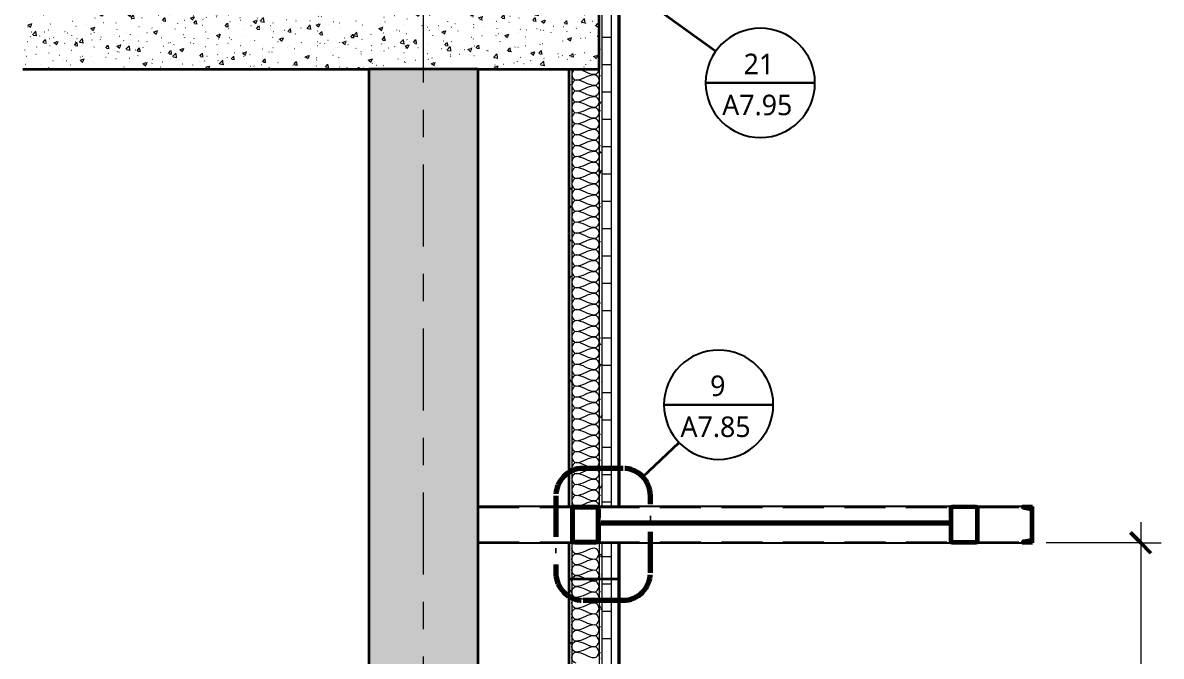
# Model space of a CAD drawing. Header units: inches. Extents: x 6 to 8416, y -388 to 6104.
# Drawn here: x 300.6 to 550.4, y 5204.1 to 5343.2 of the extents above; entities that cross this region are included whole.
import ezdxf

# ---------------------------------------------------------------- set-up
doc = ezdxf.new("R2010")
doc.units = ezdxf.units.IN
doc.header["$MEASUREMENT"] = 0
for name, pattern in [('Center 3_8_', [36, 18, -6, 6, -6]), ('Dash Dot 3_16_', [15, 9, -3, 0, -3]), ('Hidden 3_16_', [13.5, 9, -4.5])]:
    doc.linetypes.add(name, pattern=pattern)
for name, color, linetype, lineweight in [('A-ANNO-DIMS', 211, 'Continuous', 13), ('A-ANNO-DIMS-48', 211, 'Continuous', 13), ('A-ANNO-NOTE', 131, 'Continuous', 18), ('A-ANNO-SYMB', 150, 'Continuous', 13), ('A-DETL', 90, 'Continuous', 13), ('A-DETL-GENF', 92, 'Continuous', 13), ('A-DETL-GENF-HDLN', 1, 'Hidden 3_16_', 13), ('A-WALL', 113, 'Continuous', 25), ('A-WALL-PATT', 111, 'Continuous', 35), ('S-GRID', 1, 'Continuous', 13)]:
    doc.layers.add(name, color=color, linetype=linetype, lineweight=lineweight)
doc.styles.add('Open Sans_3', font='OpenSans-Regular.ttf', dxfattribs={"height": 4.5})
doc.styles.add('Open Sans_5', font='OpenSans-Regular.ttf', dxfattribs={"width": 0.88, "height": 4.5})
doc.dimstyles.new('Linear_-_3_32_', dxfattribs={"dimscale": 12, "dimtxt": 4.83561, "dimasz": 0.375, "dimexe": 0.375, "dimexo": 0.25, "dimgap": 0.125, "dimtad": 1, "dimdec": 8, "dimrnd": 0.003906, "dimzin": 3, "dimdsep": 46, "dimlunit": 4, "dimtxsty": 'Open Sans_5', "dimblk1": 'OBLIQUE', "dimblk2": 'OBLIQUE', "dimsah": 1, "dimcen": 0.09, "dimdle": 0.375, "dimadec": 3, "dimazin": 2, "dimtfac": 1, "dimtdec": 4, "dimtix": 1, "dimtmove": 0, "dimatfit": 3, "dimfxl": 1, "dimtvp": 1, "dimtfill": 1, "dimfrac": 2, "dimtolj": 1, "dimtzin": 0, "dimarcsym": 2})
pattern_1 = [(0, (441.926, 3018), (7.68, 1.92), [0.6336, -5.126, 0.6336, -5.126, -30.72]), (0, (441.926, 3018), (7.68, 1.92), [-11.52, 0.6336, -10.886, 0.6336, -5.126, -13.44]), (0, (441.926, 3018), (7.68, 1.92), [-28.8, 0.6336, -3.206, 0.6336, -8.966]), (120, (444.806, 3018.96), (-5.5027688, 5.6910751), [0.6336, -5.126, 0.6336, -5.126, -30.72]), (120, (444.806, 3018.96), (-5.5027688, 5.6910751), [-11.52, 0.6336, -10.886, 0.6336, -5.126, -13.44]), (120, (444.806, 3018.96), (-5.5027688, 5.6910751), [-28.8, 0.6336, -3.206, 0.6336, -8.966]), (240, (445.766, 3022.8), (-2.1772312, -7.6110751), [0.6336, -5.126, 0.6336, -5.126, -30.72]), (240, (445.766, 3022.8), (-2.1772312, -7.6110751), [-11.52, 0.6336, -10.886, 0.6336, -5.126, -13.44]), (240, (445.766, 3022.8), (-2.1772312, -7.6110751), [-28.8, 0.6336, -3.206, 0.6336, -8.966])]
pattern_2 = [(0, (441.926, 3018), (0, 6), []), (90, (441.926, 3018), (-6, 4e-16), [])]
pattern_3 = [(50, (441.926, 3018), (6.885997, -0.602097), [0.72, -7.92]), (355, (441.926, 3018), (-1.331756, 7.220547), [0.576, -6.336]), (100.451, (442.5, 3017.95), (5.553629, 6.618191), [0.61191, -6.731]), (46.184, (441.926, 3019.92), (10.245642, -1.588925), [1.08, -11.88]), (96.636, (442.78, 3019.788), (8.97244, 9.35152), [0.91786, -10.096]), (351.184, (441.926, 3019.92), (8.9732, 9.35123), [0.864, -9.504]), (21, (442.886, 3019.44), (5.730726, -3.865003), [0.72, -7.92]), (326, (442.886, 3019.44), (2.33581, 6.96088), [0.576, -6.336]), (71.451, (443.363, 3019.118), (8.065876, 3.095948), [0.61191, -6.731]), (37.5, (441.926, 3018), (0.116866, 3.1954784), [0.06336, -6.196, 0.06336, -6.369, -6.36]), (37.5, (441.926, 3018), (0.116866, 3.1954784), [-12.691, 0.06336, -6.297]), (7.5, (441.926, 3018), (2.52543, 3.7860247), [0.06336, -3.604, 0.06336, -6.052, -2.424]), (7.5, (441.926, 3018), (2.52543, 3.7860247), [-9.782, 0.06336, -2.361]), (327.5, (439.785, 3018), (5.1243685, -0.2161763), [0.06336, -2.337, 0.06336, -7.425, -9.936]), (327.5, (439.785, 3018), (5.1243685, -0.2161763), [-9.888, 0.06336, -9.873]), (317.5, (438.825, 3018), (5.598326, 0.96141), [0.06336, -3.057, 0.06336, -4.909, -7.056]), (317.5, (438.825, 3018), (5.598326, 0.96141), [-8.093, 0.06336, -6.993])]
pattern_4 = [(45, (3866.364, 3018), (-4.751758, 4.751758), []), (45, (3866.364, 3025.2), (-4.751758, 4.751758), [])]

# ---------------------------------------------------------------- blocks, each defined once
blk = doc.blocks.new('05 AISC Tube Shapes-Side-AM - HSS8X4X1_4 2-20186835-WALL SECTION - LOBBY CANOPY')
at = {"layer": 'A-DETL-GENF', "lineweight": 25}
for p, q in [((3846.12, 5237), (3825, 5237)), ((3929, 5237), (3850.87, 5237)), ((3944.36, 5237), (3934.25, 5237)), ((3825, 5229), (3846.12, 5229)), ((3850.87, 5229), (3929, 5229)), ((3934.25, 5229), (3944.36, 5229))]:
    blk.add_line(p, q, dxfattribs=at)
at = {"layer": 'A-DETL-GENF-HDLN'}
for p, q in [((3825, 5236.77), (3845.66, 5236.77)), ((3851.34, 5236.77), (3928.66, 5236.77)), ((3928.89, 5236.77), (3934.36, 5236.77)), ((3934.59, 5236.77), (3944.46, 5236.77)), ((3825, 5229.23), (3845.66, 5229.23)), ((3851.34, 5229.23), (3928.66, 5229.23)), ((3928.89, 5229.23), (3934.36, 5229.23)), ((3934.59, 5229.23), (3944.45, 5229.23))]:
    blk.add_line(p, q, dxfattribs=at)
blk = doc.blocks.new('05 AISC Tube Shapes-Section-AM - HSS8X6X5_8-19326846-WALL SECTION - LOBBY CANOPY')
at = {"layer": 'A-DETL-GENF'}
h = blk.add_hatch(dxfattribs=at)
h.set_pattern_fill('FP_18', color=256, style=0, pattern_type=2)
h.set_pattern_definition(pattern_4)
h.paths.add_polyline_path([(3846.12, 5229), (3850.87, 5229), (3851.19, 5229.08), (3851.42, 5229.31), (3851.5, 5229.62), (3851.5, 5236.37), (3851.42, 5236.69), (3851.19, 5236.92), (3850.87, 5237), (3846.12, 5237), (3845.81, 5236.92), (3845.58, 5236.69), (3845.5, 5236.37), (3845.5, 5229.62), (3845.58, 5229.31), (3845.81, 5229.08), (3846.01, 5229.03)])
h.paths.add_polyline_path([(3850.87, 5229.31), (3846.12, 5229.31), (3845.97, 5229.35), (3845.85, 5229.47), (3845.81, 5229.62), (3845.81, 5236.37), (3845.85, 5236.53), (3845.97, 5236.65), (3846.12, 5236.69), (3850.87, 5236.69), (3851.03, 5236.65), (3851.15, 5236.53), (3851.19, 5236.37), (3851.19, 5229.62), (3851.15, 5229.47), (3851.03, 5229.35)])
at = {"layer": 'A-DETL-GENF', "lineweight": 50}
for p, q in [((3850.87, 5237), (3846.12, 5237)), ((3846.12, 5236.69), (3850.87, 5236.69)), ((3845.5, 5236.37), (3845.5, 5229.62)), ((3845.81, 5229.62), (3845.81, 5236.37)), ((3851.19, 5236.37), (3851.19, 5229.62)), ((3851.5, 5234.5), (3851.5, 5236.37)), ((3851.5, 5229.62), (3851.5, 5233)), ((3850.87, 5229.31), (3846.12, 5229.31)), ((3846.12, 5229), (3850.87, 5229))]:
    blk.add_line(p, q, dxfattribs=at)
for centre, radius, start, end in [((3846.12, 5236.37), 0.625, 90, 180), ((3846.12, 5236.37), 0.313, 90, 180), ((3850.87, 5236.37), 0.625, 0, 90), ((3850.87, 5236.37), 0.313, 0, 90), ((3846.12, 5229.62), 0.625, 180, 270), ((3846.12, 5229.62), 0.313, 180, 270), ((3850.87, 5229.62), 0.625, 270, 0), ((3850.87, 5229.62), 0.313, 270, 0)]:
    blk.add_arc(centre, radius, start, end, dxfattribs=at)
blk = doc.blocks.new('05 Steel Plate-Section-Variable-AM - 0 3_8_ x Varies-20175363-WALL SECTION - LOBBY CANOPY')
at = {"layer": 'A-DETL-GENF'}
h = blk.add_hatch(dxfattribs=at)
h.set_pattern_fill('FP_18', color=256, style=0, pattern_type=2)
h.set_pattern_definition(pattern_4)
h.paths.add_polyline_path([(3927.12, 5233.19), (3928.19, 5233.2), (3928.19, 5233.56), (3851.94, 5233.56), (3851.94, 5233.19), (3922.5, 5233.19)])
at = {"layer": 'A-DETL-GENF', "lineweight": 50}
for p, q in [((3928.19, 5233.56), (3851.94, 5233.56)), ((3851.94, 5233.56), (3851.94, 5233.19)), ((3852.81, 5233.19), (3927.31, 5233.19)), ((3928.19, 5233.19), (3928.19, 5233.56))]:
    blk.add_line(p, q, dxfattribs=at)
blk = doc.blocks.new('05 AISC Angle Shapes-Section-AM - L1-1_2X1-1_2X3_16-4743711-WALL SECTION - LOBBY CANOPY')
at = {"layer": 'A-DETL-GENF'}
h = blk.add_hatch(dxfattribs=at)
h.set_pattern_fill('FP_18', color=256, style=0, pattern_type=2)
h.set_pattern_definition(pattern_4)
h.paths.add_polyline_path([(3853, 5233), (3852.95, 5233.13), (3852.91, 5233.16), (3852.81, 5233.19), (3851.87, 5233.2), (3851.76, 5233.26), (3851.7, 5233.37), (3851.69, 5233.44), (3851.69, 5234.31), (3851.63, 5234.45), (3851.5, 5234.5), (3851.5, 5233)])
at = {"layer": 'A-DETL-GENF', "lineweight": 25}
for p, q in [((3851.5, 5234.5), (3851.5, 5233)), ((3851.69, 5233.44), (3851.69, 5234.31)), ((3851.5, 5233), (3853, 5233)), ((3852.81, 5233.19), (3851.94, 5233.19))]:
    blk.add_line(p, q, dxfattribs=at)
for centre, radius, start, end in [((3851.5, 5234.31), 0.188, 0, 90), ((3851.94, 5233.44), 0.25, 180, 270), ((3852.81, 5233), 0.188, 0, 90)]:
    blk.add_arc(centre, radius, start, end, dxfattribs=at)
blk = doc.blocks.new('05 AISC Channel Shapes-Section-AM - C8X11_5-20056755-WALL SECTION - LOBBY CANOPY')
at = {"layer": 'A-DETL-GENF'}
h = blk.add_hatch(dxfattribs=at)
h.set_pattern_fill('FP_18', color=256, style=0, pattern_type=2)
h.set_pattern_definition(pattern_4)
h.paths.add_polyline_path([(3946.62, 5229), (3946.62, 5237), (3944.36, 5237), (3944.42, 5236.81), (3944.56, 5236.66), (3944.75, 5236.61), (3946.4, 5236.35), (3946.4, 5229.65), (3944.56, 5229.34), (3944.41, 5229.19), (3944.36, 5229)])
at = {"layer": 'A-DETL-GENF', "lineweight": 50}
for p, q in [((3946.62, 5237), (3944.36, 5237)), ((3946.62, 5229), (3946.62, 5237)), ((3944.75, 5236.61), (3946.4, 5236.35)), ((3946.4, 5236.35), (3946.4, 5229.65)), ((3946.4, 5229.65), (3944.75, 5229.39)), ((3944.36, 5229), (3946.62, 5229))]:
    blk.add_line(p, q, dxfattribs=at)
for centre, radius, start, end in [((3944.75, 5237), 0.39, 180, 270), ((3944.75, 5229), 0.389, 90, 180)]:
    blk.add_arc(centre, radius, start, end, dxfattribs=at)
blk = doc.blocks.new('05 AISC Tube Shapes-Section-AM - HSS8X6X3_8-13855349-WALL SECTION - LOBBY CANOPY')
at = {"layer": 'A-DETL-GENF'}
h = blk.add_hatch(dxfattribs=at)
h.set_pattern_fill('FP_18', color=256, style=0, pattern_type=2)
h.set_pattern_definition(pattern_4)
h.paths.add_polyline_path([(3934.25, 5229), (3934.44, 5229.05), (3934.57, 5229.19), (3934.62, 5229.37), (3934.62, 5236.62), (3934.57, 5236.81), (3934.44, 5236.95), (3934.25, 5237), (3929, 5237), (3928.81, 5236.95), (3928.68, 5236.81), (3928.62, 5236.62), (3928.62, 5229.37), (3928.68, 5229.19), (3928.81, 5229.05), (3929, 5229)])
h.paths.add_polyline_path([(3934.25, 5229.19), (3929, 5229.19), (3928.91, 5229.21), (3928.84, 5229.28), (3928.81, 5229.37), (3928.81, 5236.62), (3928.84, 5236.72), (3928.91, 5236.79), (3929, 5236.81), (3934.25, 5236.81), (3934.34, 5236.79), (3934.41, 5236.72), (3934.44, 5236.62), (3934.44, 5229.37), (3934.41, 5229.28), (3934.34, 5229.21)])
at = {"layer": 'A-DETL-GENF', "lineweight": 50}
for p, q in [((3934.25, 5237), (3929, 5237)), ((3929, 5236.81), (3934.25, 5236.81)), ((3928.62, 5236.62), (3928.62, 5234.5)), ((3928.81, 5229.37), (3928.81, 5236.62)), ((3934.44, 5236.62), (3934.44, 5229.37)), ((3934.62, 5229.37), (3934.62, 5236.62)), ((3928.62, 5233), (3928.62, 5229.37)), ((3934.25, 5229.19), (3929, 5229.19)), ((3929, 5229), (3934.25, 5229))]:
    blk.add_line(p, q, dxfattribs=at)
for centre, radius, start, end in [((3929, 5236.62), 0.375, 90, 180), ((3929, 5236.62), 0.188, 90, 180), ((3934.25, 5236.62), 0.375, 0, 90), ((3934.25, 5236.62), 0.188, 0, 90), ((3929, 5229.37), 0.375, 180, 270), ((3929, 5229.37), 0.188, 180, 270), ((3934.25, 5229.37), 0.375, 270, 0), ((3934.25, 5229.37), 0.188, 270, 0)]:
    blk.add_arc(centre, radius, start, end, dxfattribs=at)
blk = doc.blocks.new('05 AISC Angle Shapes-Section-AM - L1-1_2X1-1_2X3_16-4695348-WALL SECTION - LOBBY CANOPY')
at = {"layer": 'A-DETL-GENF', "lineweight": 25}
for p, q in [((3928.4375, 5234.3125), (3928.4375, 5233.4375)), ((3928.625, 5233), (3928.625, 5234.5)), ((3927.125, 5233), (3928.625, 5233)), ((3928.1875, 5233.1875), (3927.3125, 5233.1875))]:
    blk.add_line(p, q, dxfattribs=at)
for centre, radius, start, end in [((3928.625, 5234.3125), 0.1875, 90, 180), ((3927.3125, 5233), 0.1875, 90, 180), ((3928.1875, 5233.4375), 0.25, 270, 0)]:
    blk.add_arc(centre, radius, start, end, dxfattribs=at)
blk = doc.blocks.new('Section - CDs-920680-WALL SECTION - LOBBY CANOPY')
at = {"layer": 'A-ANNO-NOTE', "lineweight": 25}
for p, q in [((3874.89, 5329.97), (3898.89, 5329.97)), ((3898.89, 5329.97), (3874.89, 5329.97))]:
    blk.add_line(p, q, dxfattribs=at)
for start, end in [(0, 180), (180, 0)]:
    blk.add_arc((3886.89, 5329.97), 12, start, end, dxfattribs=at)
blk = doc.blocks.new('Drafting View - CDs-920680-WALL SECTION - LOBBY CANOPY')
at = {"layer": 'A-ANNO-NOTE', "lineweight": 25}
for p, q in [((3837.46, 6055.1), (3861.46, 6055.1)), ((3861.46, 6055.1), (3837.46, 6055.1))]:
    blk.add_line(p, q, dxfattribs=at)
for start, end in [(0, 180), (180, 0)]:
    blk.add_arc((3849.46, 6055.1), 12, start, end, dxfattribs=at)
blk = doc.blocks.new('DIMBLOCK6-WALL SECTION - LOBBY CANOPY')
at = {"layer": 'A-ANNO-DIMS-48'}
for p, q in [((545.93, 5233.5), (545.93, 5104.5)), ((545.93, 5229), (525.19, 5229)), ((545.93, 5229), (550.43, 5229)), ((545.93, 5109), (541.43, 5109)), ((545.93, 5109), (546.12, 5109))]:
    blk.add_line(p, q, dxfattribs=at)
at = {"layer": 'A-ANNO-DIMS-48', "lineweight": 50}
for p, q in [((545.93, 5229), (543.68, 5231.25)), ((545.93, 5229), (548.18, 5226.75)), ((545.93, 5109), (543.68, 5111.25)), ((545.93, 5109), (548.18, 5106.75))]:
    blk.add_line(p, q, dxfattribs=at)
at = {"layer": 'A-ANNO-DIMS-48', "color": 0, "insert": (538.38, 5160.41), "char_height": 4.5, "width": 20.6204, "attachment_point": 1, "rotation": 90, "line_spacing_factor": 1.151336, "style": 'Open Sans_5', "bg_fill": 3, "box_fill_scale": 1.25, "bg_fill_color": 256, "bg_fill_true_color": 13158600, "bg_fill_transparency": 0}
blk.add_mtext('10\' - 0"', dxfattribs=at)
blk = doc.blocks.new('_Oblique')
at = {"color": 0, "linetype": 'ByBlock', "lineweight": -2}
blk.add_line((-0.5, -0.5), (0.5, 0.5), dxfattribs=at)

msp = doc.modelspace()

# ---------------------------------------------------------------- hatches: boundary and pattern name
at = {"layer": 'A-DETL-GENF'}
h = msp.add_hatch(dxfattribs=at)
h.set_pattern_fill('FP_13', color=135, style=0, pattern_type=2)
h.set_pattern_definition(pattern_3)
h.paths.add_polyline_path([(400.56196077, 5333), (427.06196077, 5333), (427.06196077, 5349), (300.59396077, 5349), (300.59396077, 5333), (396.56196077, 5333)])
h = msp.add_hatch(dxfattribs=at)
h.set_pattern_fill('FP_13', color=135, style=0, pattern_type=2)
h.set_pattern_definition(pattern_3)
h.paths.add_polyline_path([(400.56196077, 5097), (400.56196077, 5333), (376.56196077, 5333), (376.56196077, 5097)])
at = {"layer": 'A-WALL-PATT', "lineweight": 13}
h = msp.add_hatch(dxfattribs=at)
h.set_pattern_fill('FP_16', color=256, style=0, pattern_type=2)
h.set_pattern_definition(pattern_1)
h.paths.add_polyline_path([(421.06196077, 5221), (421.06196077, 5229), (420.43696077, 5229), (420.43696077, 5221)])
h.paths.add_polyline_path([(420.43696077, 5237), (421.06196077, 5237), (421.06196077, 5333), (420.43696077, 5333), (420.43696077, 5244.52625)])
h.paths.add_polyline_path([(420.43696077, 5349), (421.06196077, 5349), (421.06196077, 5373), (420.43696077, 5373)])
h = msp.add_hatch(dxfattribs=at)
h.set_pattern_fill('FP_16', color=256, style=0, pattern_type=2)
h.set_pattern_definition(pattern_1)
h.paths.add_polyline_path([(427.68696077, 5221), (427.68696077, 5229), (427.06196077, 5229), (427.06196077, 5221)])
h.paths.add_polyline_path([(427.06196077, 5237), (427.68696077, 5237), (427.68696077, 5373), (427.06196077, 5373), (427.06196077, 5244.52625)])
h = msp.add_hatch(dxfattribs=at)
h.set_pattern_fill('FP_14', color=256, style=0, pattern_type=2)
h.set_pattern_definition(pattern_2)
h.paths.add_polyline_path([(429.68696077, 5221), (429.68696077, 5229), (427.68696077, 5229), (427.68696077, 5221)])
h.paths.add_polyline_path([(429.68696077, 5237), (429.68696077, 5373), (427.68696077, 5373), (427.68696077, 5237)])
h = msp.add_hatch(dxfattribs=at)
h.set_pattern_fill('FP_16', color=256, style=0, pattern_type=2)
h.set_pattern_definition(pattern_1)
h.paths.add_polyline_path([(421.06196077, 5109), (421.06196077, 5221), (420.43696077, 5221), (420.43696077, 5109)])
h = msp.add_hatch(dxfattribs=at)
h.set_pattern_fill('FP_16', color=256, style=0, pattern_type=2)
h.set_pattern_definition(pattern_1)
h.paths.add_polyline_path([(427.68696077, 5109), (427.68696077, 5221), (427.06196077, 5221), (427.06196077, 5109)])
h = msp.add_hatch(dxfattribs=at)
h.set_pattern_fill('FP_14', color=256, style=0, pattern_type=2)
h.set_pattern_definition(pattern_2)
h.paths.add_polyline_path([(429.68696077, 5109), (429.68696077, 5221), (427.68696077, 5221), (427.68696077, 5109)])

# ---------------------------------------------------------------- linework, layer by layer
at = {"layer": 'A-ANNO-SYMB', "lineweight": 35}
for p, q in [((437.86982154, 5347.61877708), (452.70787258, 5336.96914707)), ((436.67335777, 5243.47572047), (444.61313588, 5251.0393241))]:
    msp.add_line(p, q, dxfattribs=at)
at = {"layer": 'A-ANNO-SYMB', "linetype": 'Dash Dot 3_16_', "lineweight": 70}
for p, q in [((432.32905218, 5245.3372414), (423.56762286, 5245.3372414)), ((417.56762286, 5239.3372414), (417.56762286, 5222.38820614)), ((438.32905218, 5222.38820614), (438.32905218, 5239.3372414)), ((423.56762286, 5216.38820614), (432.32905218, 5216.38820614))]:
    msp.add_line(p, q, dxfattribs=at)
for centre, start, end in [((423.56762286, 5239.3372414), 90, 180), ((432.32905218, 5239.3372414), 0, 90), ((423.56762286, 5222.38820614), 180, 270), ((432.32905218, 5222.38820614), 270, 0)]:
    msp.add_arc(centre, 6, start, end, dxfattribs=at)
at = {"layer": 'A-DETL', "lineweight": 35}
for p, q in [((427.06196077, 5333), (427.06196077, 5349)), ((300.59396077, 5333), (376.56196077, 5333)), ((400.56196077, 5333), (376.56196077, 5333)), ((376.56196077, 5333), (376.56196077, 5097)), ((400.56196077, 5333), (427.06196077, 5333)), ((400.56196077, 5097), (400.56196077, 5333))]:
    msp.add_line(p, q, dxfattribs=at)
at = {"layer": 'A-DETL'}
for points in [[(422.06196077, 5333), (421.59055624, 5333), (420.53336529, 5331.8), (421.59055624, 5330.6), (422.06196077, 5330.6)], [(426.06196077, 5331.8), (424.68759222, 5331.8), (423.43632931, 5333), (422.06196077, 5333)], [(422.06196077, 5330.6), (423.43632931, 5330.6), (424.68759222, 5331.8), (426.06196077, 5331.8)], [(427.06196077, 5333), (427.06196077, 5332.43431458), (426.53336529, 5331.8), (426.06196077, 5331.8)], [(426.06196077, 5331.8), (426.53336529, 5331.8), (427.59055624, 5330.6), (426.53336529, 5329.4), (426.06196077, 5329.4)], [(422.06196077, 5330.6), (421.59055624, 5330.6), (420.53336529, 5329.4), (421.59055624, 5328.2), (422.06196077, 5328.2)], [(426.06196077, 5329.4), (424.68759222, 5329.4), (423.43632931, 5330.6), (422.06196077, 5330.6)], [(422.06196077, 5328.2), (423.43632931, 5328.2), (424.68759222, 5329.4), (426.06196077, 5329.4)], [(426.06196077, 5329.4), (426.53336529, 5329.4), (427.59055624, 5328.2), (426.53336529, 5327), (426.06196077, 5327)], [(422.06196077, 5328.2), (421.59055624, 5328.2), (420.53336529, 5327), (421.59055624, 5325.8), (422.06196077, 5325.8)], [(426.06196077, 5327), (424.68759222, 5327), (423.43632931, 5328.2), (422.06196077, 5328.2)], [(422.06196077, 5325.8), (423.43632931, 5325.8), (424.68759222, 5327), (426.06196077, 5327)], [(426.06196077, 5327), (426.53336529, 5327), (427.59055624, 5325.8), (426.53336529, 5324.6), (426.06196077, 5324.6)], [(422.06196077, 5325.8), (421.59055624, 5325.8), (420.53336529, 5324.6), (421.59055624, 5323.4), (422.06196077, 5323.4)], [(426.06196077, 5324.6), (424.68759222, 5324.6), (423.43632931, 5325.8), (422.06196077, 5325.8)], [(422.06196077, 5323.4), (423.43632931, 5323.4), (424.68759222, 5324.6), (426.06196077, 5324.6)], [(426.06196077, 5324.6), (426.53336529, 5324.6), (427.59055624, 5323.4), (426.53336529, 5322.2), (426.06196077, 5322.2)], [(422.06196077, 5323.4), (421.59055624, 5323.4), (420.53336529, 5322.2), (421.59055624, 5321), (422.06196077, 5321)], [(426.06196077, 5322.2), (424.68759222, 5322.2), (423.43632931, 5323.4), (422.06196077, 5323.4)], [(422.06196077, 5321), (423.43632931, 5321), (424.68759222, 5322.2), (426.06196077, 5322.2)], [(426.06196077, 5322.2), (426.53336529, 5322.2), (427.59055624, 5321), (426.53336529, 5319.8), (426.06196077, 5319.8)], [(422.06196077, 5321), (421.59055624, 5321), (420.53336529, 5319.8), (421.59055624, 5318.6), (422.06196077, 5318.6)], [(426.06196077, 5319.8), (424.68759222, 5319.8), (423.43632931, 5321), (422.06196077, 5321)], [(422.06196077, 5318.6), (423.43632931, 5318.6), (424.68759222, 5319.8), (426.06196077, 5319.8)], [(426.06196077, 5319.8), (426.53336529, 5319.8), (427.59055624, 5318.6), (426.53336529, 5317.4), (426.06196077, 5317.4)], [(422.06196077, 5318.6), (421.59055624, 5318.6), (420.53336529, 5317.4), (421.59055624, 5316.2), (422.06196077, 5316.2)], [(426.06196077, 5317.4), (424.68759222, 5317.4), (423.43632931, 5318.6), (422.06196077, 5318.6)], [(422.06196077, 5316.2), (423.43632931, 5316.2), (424.68759222, 5317.4), (426.06196077, 5317.4)], [(426.06196077, 5317.4), (426.53336529, 5317.4), (427.59055624, 5316.2), (426.53336529, 5315), (426.06196077, 5315)], [(422.06196077, 5316.2), (421.59055624, 5316.2), (420.53336529, 5315), (421.59055624, 5313.8), (422.06196077, 5313.8)], [(426.06196077, 5315), (424.68759222, 5315), (423.43632931, 5316.2), (422.06196077, 5316.2)], [(422.06196077, 5313.8), (423.43632931, 5313.8), (424.68759222, 5315), (426.06196077, 5315)], [(426.06196077, 5315), (426.53336529, 5315), (427.59055624, 5313.8), (426.53336529, 5312.6), (426.06196077, 5312.6)], [(422.06196077, 5313.8), (421.59055624, 5313.8), (420.53336529, 5312.6), (421.59055624, 5311.4), (422.06196077, 5311.4)], [(426.06196077, 5312.6), (424.68759222, 5312.6), (423.43632931, 5313.8), (422.06196077, 5313.8)], [(422.06196077, 5311.4), (423.43632931, 5311.4), (424.68759222, 5312.6), (426.06196077, 5312.6)], [(426.06196077, 5312.6), (426.53336529, 5312.6), (427.59055624, 5311.4), (426.53336529, 5310.2), (426.06196077, 5310.2)], [(422.06196077, 5311.4), (421.59055624, 5311.4), (420.53336529, 5310.2), (421.59055624, 5309), (422.06196077, 5309)], [(426.06196077, 5310.2), (424.68759222, 5310.2), (423.43632931, 5311.4), (422.06196077, 5311.4)], [(422.06196077, 5309), (423.43632931, 5309), (424.68759222, 5310.2), (426.06196077, 5310.2)], [(426.06196077, 5310.2), (426.53336529, 5310.2), (427.59055624, 5309), (426.53336529, 5307.8), (426.06196077, 5307.8)], [(422.06196077, 5309), (421.59055624, 5309), (420.53336529, 5307.8), (421.59055624, 5306.6), (422.06196077, 5306.6)], [(426.06196077, 5307.8), (424.68759222, 5307.8), (423.43632931, 5309), (422.06196077, 5309)], [(422.06196077, 5306.6), (423.43632931, 5306.6), (424.68759222, 5307.8), (426.06196077, 5307.8)], [(426.06196077, 5307.8), (426.53336529, 5307.8), (427.59055624, 5306.6), (426.53336529, 5305.4), (426.06196077, 5305.4)], [(422.06196077, 5306.6), (421.59055624, 5306.6), (420.53336529, 5305.4), (421.59055624, 5304.2), (422.06196077, 5304.2)], [(422.06196077, 5304.2), (421.59055624, 5304.2), (420.53336529, 5303), (421.59055624, 5301.8), (422.06196077, 5301.8)], [(426.06196077, 5305.4), (424.68759222, 5305.4), (423.43632931, 5306.6), (422.06196077, 5306.6)], [(422.06196077, 5304.2), (423.43632931, 5304.2), (424.68759222, 5305.4), (426.06196077, 5305.4)], [(426.06196077, 5303), (424.68759222, 5303), (423.43632931, 5304.2), (422.06196077, 5304.2)], [(426.06196077, 5305.4), (426.53336529, 5305.4), (427.59055624, 5304.2), (426.53336529, 5303), (426.06196077, 5303)], [(422.06196077, 5301.8), (421.59055624, 5301.8), (420.53336529, 5300.6), (421.59055624, 5299.4), (422.06196077, 5299.4)], [(422.06196077, 5301.8), (423.43632931, 5301.8), (424.68759222, 5303), (426.06196077, 5303)], [(426.06196077, 5300.6), (424.68759222, 5300.6), (423.43632931, 5301.8), (422.06196077, 5301.8)], [(426.06196077, 5303), (426.53336529, 5303), (427.59055624, 5301.8), (426.53336529, 5300.6), (426.06196077, 5300.6)], [(422.06196077, 5299.4), (421.59055624, 5299.4), (420.53336529, 5298.2), (421.59055624, 5297), (422.06196077, 5297)], [(422.06196077, 5299.4), (423.43632931, 5299.4), (424.68759222, 5300.6), (426.06196077, 5300.6)], [(426.06196077, 5298.2), (424.68759222, 5298.2), (423.43632931, 5299.4), (422.06196077, 5299.4)], [(426.06196077, 5300.6), (426.53336529, 5300.6), (427.59055624, 5299.4), (426.53336529, 5298.2), (426.06196077, 5298.2)], [(422.06196077, 5297), (421.59055624, 5297), (420.53336529, 5295.8), (421.59055624, 5294.6), (422.06196077, 5294.6)], [(422.06196077, 5297), (423.43632931, 5297), (424.68759222, 5298.2), (426.06196077, 5298.2)], [(426.06196077, 5295.8), (424.68759222, 5295.8), (423.43632931, 5297), (422.06196077, 5297)], [(426.06196077, 5298.2), (426.53336529, 5298.2), (427.59055624, 5297), (426.53336529, 5295.8), (426.06196077, 5295.8)], [(422.06196077, 5294.6), (421.59055624, 5294.6), (420.53336529, 5293.4), (421.59055624, 5292.2), (422.06196077, 5292.2)], [(422.06196077, 5294.6), (423.43632931, 5294.6), (424.68759222, 5295.8), (426.06196077, 5295.8)], [(426.06196077, 5293.4), (424.68759222, 5293.4), (423.43632931, 5294.6), (422.06196077, 5294.6)], [(426.06196077, 5295.8), (426.53336529, 5295.8), (427.59055624, 5294.6), (426.53336529, 5293.4), (426.06196077, 5293.4)], [(422.06196077, 5292.2), (421.59055624, 5292.2), (420.53336529, 5291), (421.59055624, 5289.8), (422.06196077, 5289.8)], [(422.06196077, 5292.2), (423.43632931, 5292.2), (424.68759222, 5293.4), (426.06196077, 5293.4)], [(426.06196077, 5291), (424.68759222, 5291), (423.43632931, 5292.2), (422.06196077, 5292.2)], [(426.06196077, 5293.4), (426.53336529, 5293.4), (427.59055624, 5292.2), (426.53336529, 5291), (426.06196077, 5291)], [(422.06196077, 5289.8), (421.59055624, 5289.8), (420.53336529, 5288.6), (421.59055624, 5287.4), (422.06196077, 5287.4)], [(422.06196077, 5289.8), (423.43632931, 5289.8), (424.68759222, 5291), (426.06196077, 5291)], [(426.06196077, 5288.6), (424.68759222, 5288.6), (423.43632931, 5289.8), (422.06196077, 5289.8)], [(426.06196077, 5291), (426.53336529, 5291), (427.59055624, 5289.8), (426.53336529, 5288.6), (426.06196077, 5288.6)], [(422.06196077, 5287.4), (421.59055624, 5287.4), (420.53336529, 5286.2), (421.59055624, 5285), (422.06196077, 5285)], [(422.06196077, 5287.4), (423.43632931, 5287.4), (424.68759222, 5288.6), (426.06196077, 5288.6)], [(426.06196077, 5286.2), (424.68759222, 5286.2), (423.43632931, 5287.4), (422.06196077, 5287.4)], [(426.06196077, 5288.6), (426.53336529, 5288.6), (427.59055624, 5287.4), (426.53336529, 5286.2), (426.06196077, 5286.2)], [(422.06196077, 5285), (421.59055624, 5285), (420.53336529, 5283.8), (421.59055624, 5282.6), (422.06196077, 5282.6)], [(422.06196077, 5285), (423.43632931, 5285), (424.68759222, 5286.2), (426.06196077, 5286.2)], [(426.06196077, 5283.8), (424.68759222, 5283.8), (423.43632931, 5285), (422.06196077, 5285)], [(426.06196077, 5286.2), (426.53336529, 5286.2), (427.59055624, 5285), (426.53336529, 5283.8), (426.06196077, 5283.8)], [(422.06196077, 5282.6), (421.59055624, 5282.6), (420.53336529, 5281.4), (421.59055624, 5280.2), (422.06196077, 5280.2)], [(422.06196077, 5282.6), (423.43632931, 5282.6), (424.68759222, 5283.8), (426.06196077, 5283.8)], [(426.06196077, 5281.4), (424.68759222, 5281.4), (423.43632931, 5282.6), (422.06196077, 5282.6)], [(426.06196077, 5283.8), (426.53336529, 5283.8), (427.59055624, 5282.6), (426.53336529, 5281.4), (426.06196077, 5281.4)], [(422.06196077, 5280.2), (421.59055624, 5280.2), (420.53336529, 5279), (421.59055624, 5277.8), (422.06196077, 5277.8)], [(422.06196077, 5280.2), (423.43632931, 5280.2), (424.68759222, 5281.4), (426.06196077, 5281.4)], [(426.06196077, 5279), (424.68759222, 5279), (423.43632931, 5280.2), (422.06196077, 5280.2)], [(426.06196077, 5281.4), (426.53336529, 5281.4), (427.59055624, 5280.2), (426.53336529, 5279), (426.06196077, 5279)], [(422.06196077, 5277.8), (421.59055624, 5277.8), (420.53336529, 5276.6), (421.59055624, 5275.4), (422.06196077, 5275.4)], [(422.06196077, 5277.8), (423.43632931, 5277.8), (424.68759222, 5279), (426.06196077, 5279)], [(426.06196077, 5276.6), (424.68759222, 5276.6), (423.43632931, 5277.8), (422.06196077, 5277.8)], [(426.06196077, 5279), (426.53336529, 5279), (427.59055624, 5277.8), (426.53336529, 5276.6), (426.06196077, 5276.6)], [(422.06196077, 5275.4), (421.59055624, 5275.4), (420.53336529, 5274.2), (421.59055624, 5273), (422.06196077, 5273)], [(422.06196077, 5275.4), (423.43632931, 5275.4), (424.68759222, 5276.6), (426.06196077, 5276.6)], [(426.06196077, 5274.2), (424.68759222, 5274.2), (423.43632931, 5275.4), (422.06196077, 5275.4)], [(422.06196077, 5273), (423.43632931, 5273), (424.68759222, 5274.2), (426.06196077, 5274.2)], [(426.06196077, 5276.6), (426.53336529, 5276.6), (427.59055624, 5275.4), (426.53336529, 5274.2), (426.06196077, 5274.2)], [(426.06196077, 5274.2), (426.53336529, 5274.2), (427.59055624, 5273), (426.53336529, 5271.8), (426.06196077, 5271.8)], [(422.06196077, 5273), (421.59055624, 5273), (420.53336529, 5271.8), (421.59055624, 5270.6), (422.06196077, 5270.6)], [(426.06196077, 5271.8), (424.68759222, 5271.8), (423.43632931, 5273), (422.06196077, 5273)], [(422.06196077, 5270.6), (423.43632931, 5270.6), (424.68759222, 5271.8), (426.06196077, 5271.8)], [(426.06196077, 5271.8), (426.53336529, 5271.8), (427.59055624, 5270.6), (426.53336529, 5269.4), (426.06196077, 5269.4)], [(422.06196077, 5270.6), (421.59055624, 5270.6), (420.53336529, 5269.4), (421.59055624, 5268.2), (422.06196077, 5268.2)], [(426.06196077, 5269.4), (424.68759222, 5269.4), (423.43632931, 5270.6), (422.06196077, 5270.6)], [(422.06196077, 5268.2), (423.43632931, 5268.2), (424.68759222, 5269.4), (426.06196077, 5269.4)], [(426.06196077, 5269.4), (426.53336529, 5269.4), (427.59055624, 5268.2), (426.53336529, 5267), (426.06196077, 5267)], [(422.06196077, 5268.2), (421.59055624, 5268.2), (420.53336529, 5267), (421.59055624, 5265.8), (422.06196077, 5265.8)], [(426.06196077, 5267), (424.68759222, 5267), (423.43632931, 5268.2), (422.06196077, 5268.2)], [(422.06196077, 5265.8), (423.43632931, 5265.8), (424.68759222, 5267), (426.06196077, 5267)], [(426.06196077, 5267), (426.53336529, 5267), (427.59055624, 5265.8), (426.53336529, 5264.6), (426.06196077, 5264.6)], [(422.06196077, 5265.8), (421.59055624, 5265.8), (420.53336529, 5264.6), (421.59055624, 5263.4), (422.06196077, 5263.4)], [(426.06196077, 5264.6), (424.68759222, 5264.6), (423.43632931, 5265.8), (422.06196077, 5265.8)], [(422.06196077, 5263.4), (423.43632931, 5263.4), (424.68759222, 5264.6), (426.06196077, 5264.6)], [(426.06196077, 5264.6), (426.53336529, 5264.6), (427.59055624, 5263.4), (426.53336529, 5262.2), (426.06196077, 5262.2)], [(422.06196077, 5263.4), (421.59055624, 5263.4), (420.53336529, 5262.2), (421.59055624, 5261), (422.06196077, 5261)], [(426.06196077, 5262.2), (424.68759222, 5262.2), (423.43632931, 5263.4), (422.06196077, 5263.4)], [(422.06196077, 5261), (423.43632931, 5261), (424.68759222, 5262.2), (426.06196077, 5262.2)], [(426.06196077, 5262.2), (426.53336529, 5262.2), (427.59055624, 5261), (426.53336529, 5259.8), (426.06196077, 5259.8)], [(422.06196077, 5261), (421.59055624, 5261), (420.53336529, 5259.8), (421.59055624, 5258.6), (422.06196077, 5258.6)], [(426.06196077, 5259.8), (424.68759222, 5259.8), (423.43632931, 5261), (422.06196077, 5261)], [(422.06196077, 5258.6), (423.43632931, 5258.6), (424.68759222, 5259.8), (426.06196077, 5259.8)], [(426.06196077, 5259.8), (426.53336529, 5259.8), (427.59055624, 5258.6), (426.53336529, 5257.4), (426.06196077, 5257.4)], [(422.06196077, 5258.6), (421.59055624, 5258.6), (420.53336529, 5257.4), (421.59055624, 5256.2), (422.06196077, 5256.2)], [(426.06196077, 5257.4), (424.68759222, 5257.4), (423.43632931, 5258.6), (422.06196077, 5258.6)], [(422.06196077, 5256.2), (423.43632931, 5256.2), (424.68759222, 5257.4), (426.06196077, 5257.4)], [(426.06196077, 5257.4), (426.53336529, 5257.4), (427.59055624, 5256.2), (426.53336529, 5255), (426.06196077, 5255)], [(422.06196077, 5256.2), (421.59055624, 5256.2), (420.53336529, 5255), (421.59055624, 5253.8), (422.06196077, 5253.8)], [(426.06196077, 5255), (424.68759222, 5255), (423.43632931, 5256.2), (422.06196077, 5256.2)], [(422.06196077, 5253.8), (423.43632931, 5253.8), (424.68759222, 5255), (426.06196077, 5255)], [(426.06196077, 5255), (426.53336529, 5255), (427.59055624, 5253.8), (426.53336529, 5252.6), (426.06196077, 5252.6)], [(422.06196077, 5253.8), (421.59055624, 5253.8), (420.53336529, 5252.6), (421.59055624, 5251.4), (422.06196077, 5251.4)], [(426.06196077, 5252.6), (424.68759222, 5252.6), (423.43632931, 5253.8), (422.06196077, 5253.8)], [(422.06196077, 5251.4), (423.43632931, 5251.4), (424.68759222, 5252.6), (426.06196077, 5252.6)], [(426.06196077, 5252.6), (426.53336529, 5252.6), (427.59055624, 5251.4), (426.53336529, 5250.2), (426.06196077, 5250.2)], [(422.06196077, 5251.4), (421.59055624, 5251.4), (420.53336529, 5250.2), (421.59055624, 5249), (422.06196077, 5249)], [(426.06196077, 5250.2), (424.68759222, 5250.2), (423.43632931, 5251.4), (422.06196077, 5251.4)], [(422.06196077, 5249), (423.43632931, 5249), (424.68759222, 5250.2), (426.06196077, 5250.2)], [(426.06196077, 5250.2), (426.53336529, 5250.2), (427.59055624, 5249), (426.53336529, 5247.8), (426.06196077, 5247.8)], [(422.06196077, 5249), (421.59055624, 5249), (420.53336529, 5247.8), (421.59055624, 5246.6), (422.06196077, 5246.6)], [(426.06196077, 5247.8), (424.68759222, 5247.8), (423.43632931, 5249), (422.06196077, 5249)], [(422.06196077, 5246.6), (423.43632931, 5246.6), (424.68759222, 5247.8), (426.06196077, 5247.8)], [(426.06196077, 5247.8), (426.53336529, 5247.8), (427.59055624, 5246.6), (426.53336529, 5245.4), (426.06196077, 5245.4)], [(422.06196077, 5246.6), (421.59055624, 5246.6), (420.53336529, 5245.4), (421.59055624, 5244.2), (422.06196077, 5244.2)], [(422.06196077, 5244.2), (421.59055624, 5244.2), (420.53336529, 5243), (421.59055624, 5241.8), (422.06196077, 5241.8)], [(426.06196077, 5245.4), (424.68759222, 5245.4), (423.43632931, 5246.6), (422.06196077, 5246.6)], [(422.06196077, 5244.2), (423.43632931, 5244.2), (424.68759222, 5245.4), (426.06196077, 5245.4)], [(426.06196077, 5243), (424.68759222, 5243), (423.43632931, 5244.2), (422.06196077, 5244.2)], [(426.06196077, 5245.4), (426.53336529, 5245.4), (427.59055624, 5244.2), (426.53336529, 5243), (426.06196077, 5243)], [(422.06196077, 5241.8), (421.59055624, 5241.8), (420.53336529, 5240.6), (421.59055624, 5239.4), (422.06196077, 5239.4)], [(422.06196077, 5241.8), (423.43632931, 5241.8), (424.68759222, 5243), (426.06196077, 5243)], [(426.06196077, 5240.6), (424.68759222, 5240.6), (423.43632931, 5241.8), (422.06196077, 5241.8)], [(426.06196077, 5243), (426.53336529, 5243), (427.59055624, 5241.8), (426.53336529, 5240.6), (426.06196077, 5240.6)], [(422.06196077, 5239.4), (421.59055624, 5239.4), (420.53336529, 5238.2), (421.59055624, 5237), (422.06196077, 5237)], [(422.06196077, 5239.4), (423.43632931, 5239.4), (424.68759222, 5240.6), (426.06196077, 5240.6)], [(426.06196077, 5238.2), (424.68759222, 5238.2), (423.43632931, 5239.4), (422.06196077, 5239.4)], [(426.06196077, 5240.6), (426.53336529, 5240.6), (427.59055624, 5239.4), (426.53336529, 5238.2), (426.06196077, 5238.2)], [(422.06196077, 5237), (423.43632931, 5237), (424.68759222, 5238.2), (426.06196077, 5238.2)], [(426.06196077, 5238.2), (426.53336529, 5238.2), (427.06196077, 5237.56568542), (427.06196077, 5237)], [(422.06196077, 5226.6), (421.59055624, 5226.6), (421.06196077, 5227.23431458), (421.06196077, 5227.8)], [(426.06196077, 5227.8), (424.68759222, 5227.8), (423.43632931, 5226.6), (422.06196077, 5226.6)], [(426.06196077, 5225.4), (426.53336529, 5225.4), (427.59055624, 5226.6), (426.53336529, 5227.8), (426.06196077, 5227.8)], [(422.06196077, 5224.2), (421.59055624, 5224.2), (420.53336529, 5225.4), (421.59055624, 5226.6), (422.06196077, 5226.6)], [(422.06196077, 5221.8), (421.59055624, 5221.8), (420.53336529, 5223), (421.59055624, 5224.2), (422.06196077, 5224.2)], [(422.06196077, 5226.6), (423.43632931, 5226.6), (424.68759222, 5225.4), (426.06196077, 5225.4)], [(426.06196077, 5225.4), (424.68759222, 5225.4), (423.43632931, 5224.2), (422.06196077, 5224.2)], [(422.06196077, 5224.2), (423.43632931, 5224.2), (424.68759222, 5223), (426.06196077, 5223)], [(426.06196077, 5223), (426.53336529, 5223), (427.59055624, 5224.2), (426.53336529, 5225.4), (426.06196077, 5225.4)], [(422.06196077, 5219.4), (421.59055624, 5219.4), (420.53336529, 5220.6), (421.59055624, 5221.8), (422.06196077, 5221.8)], [(426.06196077, 5223), (424.68759222, 5223), (423.43632931, 5221.8), (422.06196077, 5221.8)], [(422.06196077, 5221.8), (423.43632931, 5221.8), (424.68759222, 5220.6), (426.06196077, 5220.6)], [(426.06196077, 5220.6), (426.53336529, 5220.6), (427.59055624, 5221.8), (426.53336529, 5223), (426.06196077, 5223)], [(422.06196077, 5217), (421.59055624, 5217), (420.53336529, 5218.2), (421.59055624, 5219.4), (422.06196077, 5219.4)], [(426.06196077, 5220.6), (424.68759222, 5220.6), (423.43632931, 5219.4), (422.06196077, 5219.4)], [(422.06196077, 5219.4), (423.43632931, 5219.4), (424.68759222, 5218.2), (426.06196077, 5218.2)], [(426.06196077, 5218.2), (426.53336529, 5218.2), (427.59055624, 5219.4), (426.53336529, 5220.6), (426.06196077, 5220.6)], [(422.06196077, 5214.6), (421.59055624, 5214.6), (420.53336529, 5215.8), (421.59055624, 5217), (422.06196077, 5217)], [(426.06196077, 5218.2), (424.68759222, 5218.2), (423.43632931, 5217), (422.06196077, 5217)], [(422.06196077, 5217), (423.43632931, 5217), (424.68759222, 5215.8), (426.06196077, 5215.8)], [(426.06196077, 5215.8), (426.53336529, 5215.8), (427.59055624, 5217), (426.53336529, 5218.2), (426.06196077, 5218.2)], [(422.06196077, 5212.2), (421.59055624, 5212.2), (420.53336529, 5213.4), (421.59055624, 5214.6), (422.06196077, 5214.6)], [(426.06196077, 5215.8), (424.68759222, 5215.8), (423.43632931, 5214.6), (422.06196077, 5214.6)], [(422.06196077, 5214.6), (423.43632931, 5214.6), (424.68759222, 5213.4), (426.06196077, 5213.4)], [(426.06196077, 5213.4), (426.53336529, 5213.4), (427.59055624, 5214.6), (426.53336529, 5215.8), (426.06196077, 5215.8)], [(422.06196077, 5209.8), (421.59055624, 5209.8), (420.53336529, 5211), (421.59055624, 5212.2), (422.06196077, 5212.2)], [(426.06196077, 5213.4), (424.68759222, 5213.4), (423.43632931, 5212.2), (422.06196077, 5212.2)], [(422.06196077, 5212.2), (423.43632931, 5212.2), (424.68759222, 5211), (426.06196077, 5211)], [(426.06196077, 5211), (426.53336529, 5211), (427.59055624, 5212.2), (426.53336529, 5213.4), (426.06196077, 5213.4)], [(422.06196077, 5207.4), (421.59055624, 5207.4), (420.53336529, 5208.6), (421.59055624, 5209.8), (422.06196077, 5209.8)], [(426.06196077, 5211), (424.68759222, 5211), (423.43632931, 5209.8), (422.06196077, 5209.8)], [(422.06196077, 5209.8), (423.43632931, 5209.8), (424.68759222, 5208.6), (426.06196077, 5208.6)], [(426.06196077, 5208.6), (426.53336529, 5208.6), (427.59055624, 5209.8), (426.53336529, 5211), (426.06196077, 5211)], [(422.06196077, 5205), (421.59055624, 5205), (420.53336529, 5206.2), (421.59055624, 5207.4), (422.06196077, 5207.4)], [(426.06196077, 5208.6), (424.68759222, 5208.6), (423.43632931, 5207.4), (422.06196077, 5207.4)], [(422.06196077, 5207.4), (423.43632931, 5207.4), (424.68759222, 5206.2), (426.06196077, 5206.2)], [(426.06196077, 5206.2), (426.53336529, 5206.2), (427.59055624, 5207.4), (426.53336529, 5208.6), (426.06196077, 5208.6)], [(422.06196077, 5202.6), (421.59055624, 5202.6), (420.53336529, 5203.8), (421.59055624, 5205), (422.06196077, 5205)], [(426.06196077, 5206.2), (424.68759222, 5206.2), (423.43632931, 5205), (422.06196077, 5205)], [(422.06196077, 5205), (423.43632931, 5205), (424.68759222, 5203.8), (426.06196077, 5203.8)], [(426.06196077, 5203.8), (426.53336529, 5203.8), (427.59055624, 5205), (426.53336529, 5206.2), (426.06196077, 5206.2)]]:
    msp.add_open_spline(points, degree=3, dxfattribs=at)
at = {"layer": 'A-WALL', "lineweight": 35}
for p, q in [((431.56196077, 5237), (431.56196077, 5377)), ((420.43696077, 5333), (420.43696077, 5237)), ((420.43696077, 5229), (420.43696077, 5109)), ((431.56196077, 5109), (431.56196077, 5229)), ((431.56196077, 5221), (420.43696077, 5221))]:
    msp.add_line(p, q, dxfattribs=at)
at = {"layer": 'A-WALL', "lineweight": 13}
for p, q in [((427.68696077, 5373), (427.68696077, 5237)), ((429.68696077, 5373), (429.68696077, 5237)), ((431.18696077, 5373), (431.18696077, 5237)), ((421.06196077, 5333), (421.06196077, 5237)), ((427.06196077, 5333), (427.06196077, 5237)), ((421.06196077, 5229), (421.06196077, 5109)), ((427.06196077, 5229), (427.06196077, 5109)), ((427.68696077, 5229), (427.68696077, 5109)), ((429.68696077, 5229), (429.68696077, 5109)), ((431.18696077, 5229), (431.18696077, 5109))]:
    msp.add_line(p, q, dxfattribs=at)
at = {"layer": 'S-GRID', "linetype": 'Center 3_8_'}
msp.add_line((388.56196077, 4934.02554638), (388.56196077, 6086.00136038), dxfattribs=at)

# ---------------------------------------------------------------- block references
at = {"layer": 'A-ANNO-NOTE', "lineweight": 35}
msp.add_blockref('Section - CDs-920680-WALL SECTION - LOBBY CANOPY', (-3424.43803923, 0), dxfattribs=at)
at = {"layer": 'A-ANNO-SYMB', "lineweight": 35}
msp.add_blockref('Drafting View - CDs-920680-WALL SECTION - LOBBY CANOPY', (-3396.15694196, -795.7826604), dxfattribs=at)
at = {"layer": 'A-DETL-GENF'}
for name in ['05 AISC Tube Shapes-Side-AM - HSS8X4X1_4 2-20186835-WALL SECTION - LOBBY CANOPY', '05 AISC Tube Shapes-Section-AM - HSS8X6X5_8-19326846-WALL SECTION - LOBBY CANOPY', '05 AISC Tube Shapes-Section-AM - HSS8X6X3_8-13855349-WALL SECTION - LOBBY CANOPY', '05 AISC Channel Shapes-Section-AM - C8X11_5-20056755-WALL SECTION - LOBBY CANOPY', '05 AISC Angle Shapes-Section-AM - L1-1_2X1-1_2X3_16-4743711-WALL SECTION - LOBBY CANOPY', '05 AISC Angle Shapes-Section-AM - L1-1_2X1-1_2X3_16-4695348-WALL SECTION - LOBBY CANOPY', '05 Steel Plate-Section-Variable-AM - 0 3_8_ x Varies-20175363-WALL SECTION - LOBBY CANOPY']:
    msp.add_blockref(name, (-3424.43803923, 0), dxfattribs=at)

# ---------------------------------------------------------------- texts
at = {"layer": 'A-ANNO-SYMB', "char_height": 4.5, "attachment_point": 1, "style": 'Open Sans_3'}
for s, insert, width in [('21', (458.78723763, 5336.39042231), 8.787), ('A7.95', (454.09117463, 5327.39042231), 20.1495), ('9', (451.43691538, 5265.7345952), 4.3935), ('A7.85', (444.93612798, 5256.7345952), 20.1495)]:
    msp.add_mtext(s, dxfattribs=dict(at, insert=insert, width=width))

# ---------------------------------------------------------------- next in the draw order: dimensions: what is measured, and where the dimension line sits
at = {"layer": 'A-ANNO-DIMS'}
dim = msp.add_linear_dim(base=(545.9344508618, 5109), p1=(522.1869607656, 5229), p2=(549.1164313771, 5109), angle=90, dimstyle='Linear_-_3_32_', override={"dimpost": '<>', "dimfxl": 122.984537}, dxfattribs=at)
dim.commit()
dim.dimension.update_dxf_attribs({"geometry": 'DIMBLOCK6-WALL SECTION - LOBBY CANOPY', "text_midpoint": (542.1277410848, 5169)})

doc.saveas('drawing.dxf')
